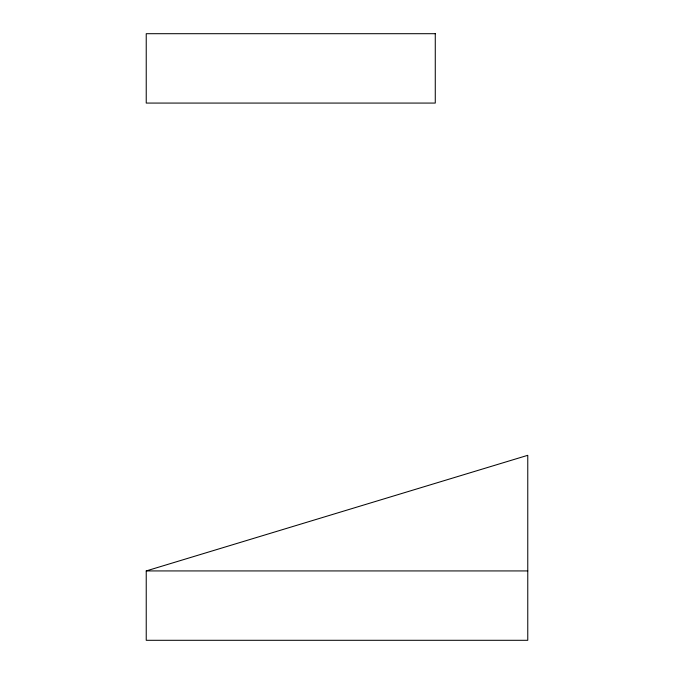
<?xml version="1.0" encoding="UTF-8"?>
<svg xmlns="http://www.w3.org/2000/svg" width="674" height="674" viewBox="0 0 674 674"><rect width="100%" height="100%" fill="white"/><g stroke="black" fill="none" stroke-linecap="round" stroke-linejoin="round"><path stroke-width="1.01" d="M146.233 570.929L527.767 455.312L527.767 640.3L146.233 640.3L146.233 570.929L527.767 570.929M435.269 33.7L146.233 33.7L146.233 103.071L435.269 103.071L435.269 33.7"/></g></svg>
